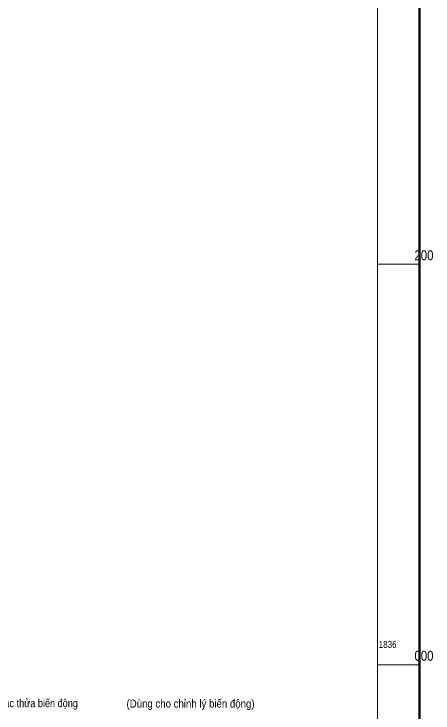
# Model space of a CAD drawing. Header units: metres. Extents: x 540779 to 542237, y 1835558 to 1837294.
# Drawn here: x 542018.4 to 542227.7, y 1835975.9 to 1836325 of the extents above; entities that cross this region are included whole.
import ezdxf
from ezdxf.enums import TextEntityAlignment as Align

# ---------------------------------------------------------------- set-up
doc = ezdxf.new("R2010")
doc.units = ezdxf.units.M
doc.header["$LTSCALE"] = 0.2
doc.layers.add('63', color=7, linetype='Continuous', lineweight=13)

msp = doc.modelspace()

# ---------------------------------------------------------------- linework, layer by layer
at = {"layer": '63'}
for p, q in [((542200, 1836200), (542221, 1836200)), ((542200, 1836000), (542221, 1836000))]:
    msp.add_line(p, q, dxfattribs=at)
at = {"layer": '63', "lineweight": 158}
msp.add_lwpolyline([(540779, 1837221), (542221, 1837221), (542221, 1835779), (540779, 1835779)], close=True, dxfattribs=at)
at = {"layer": '63'}
msp.add_lwpolyline([(540800, 1837200), (542200, 1837200), (542200, 1835800), (540800, 1835800)], close=True, dxfattribs=at)

# ---------------------------------------------------------------- texts
at = {"layer": '63', "width": 0.85}
for s, p in [('200', (542227.92, 1836202)), ('000', (542227.92, 1836002))]:
    msp.add_text(s, height=5, dxfattribs=at).set_placement(p, align=Align.RIGHT)
at = {"layer": '63'}
for s, height, width, p in [('1836', 3.5, 0.85, (542200.61, 1836008.42)), ('Bảng các thửa biến động', 4, 0.85, (541999.51, 1835978.82)), ('(Dùng cho chỉnh lý biến động)', 4, 0.9, (542074.62, 1835978.62))]:
    msp.add_text(s, height=height, dxfattribs=dict(at, width=width)).set_placement(p)

doc.saveas('drawing.dxf')
